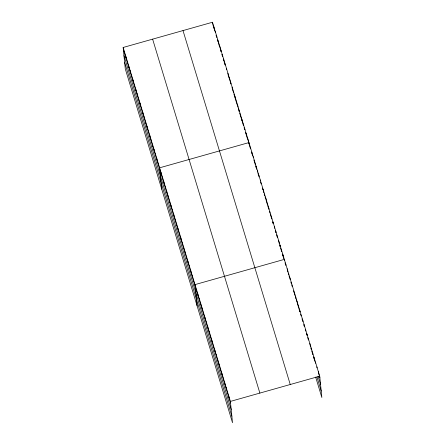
<?xml version="1.0" encoding="UTF-8"?>
<svg xmlns="http://www.w3.org/2000/svg" width="445" height="445" viewBox="0 0 445 445"><rect width="100%" height="100%" fill="white"/><g stroke="black" fill="none" stroke-linecap="round" stroke-linejoin="round"><path stroke-width="0.67" d="M123.143 47.476L230.388 401.407L232.518 422.75L125.273 68.819L123.143 47.476L212.482 22.25L319.727 376.181L321.857 397.524L315.661 377.082M230.388 401.407L319.727 376.181M212.849 24.553L214.051 28.525L213.884 26.878M214.251 29.181L214.852 31.167M216.053 35.133L216.654 37.119M217.455 39.761L218.056 41.747M218.256 42.408L219.457 46.375M221.86 54.307L222.461 56.293L222.3 54.646M223.262 58.935L223.868 60.92L223.702 59.274M224.069 61.582L225.07 64.887M228.074 74.804L229.075 78.109M232.479 89.35L233.08 91.336M233.881 93.978L234.882 97.288M235.082 97.945L236.289 101.916M236.49 102.573L237.09 104.558M238.292 108.524L239.293 111.834L239.126 110.188M239.694 113.152L240.695 116.462L240.528 114.816M240.895 117.124L242.097 121.09L241.935 119.444M242.297 121.752L243.298 125.056M244.099 127.698L244.7 129.684M245.501 132.326L246.102 134.312M246.302 134.974L247.503 138.94M249.461 145.398L250.524 148.903L250.363 147.256M251.586 152.407L251.942 153.575L251.775 151.929M252.115 154.159L252.649 155.911M253.889 160L254.596 162.336M254.774 162.92L255.302 164.667M255.658 165.835L256.721 169.339M257.955 173.428L258.489 175.18M260.609 182.189L261.143 183.941M262.378 188.029L262.912 189.781M263.796 192.702L263.101 189.303M264.152 193.87L264.68 195.622L264.569 194.526M265.036 196.79L265.565 198.542M266.271 200.879L267.334 204.383M267.69 205.546L268.752 209.05M269.459 211.386L269.987 213.138M270.343 214.306L271.406 217.811M272.646 221.899L273.174 223.651L273.007 222.005M275.299 230.66L275.828 232.412M276.534 234.749L277.246 237.085M279.365 244.094L278.67 240.695M279.721 245.262L280.25 247.008L280.089 245.367M280.606 248.177L281.668 251.681L281.501 250.04M282.375 254.017L283.081 256.353L282.92 254.712M283.259 256.937L283.793 258.69M285.028 262.778L285.74 265.114M287.859 272.123L287.164 268.724M289.1 276.212L289.628 277.964M290.869 282.052L291.403 283.804M291.753 284.972L292.287 286.725M293.522 290.808L294.056 292.56M294.94 295.48L294.245 292.087M295.291 296.648L295.825 298.4L295.658 296.759M296.175 299.568L296.709 301.321M297.416 303.657L298.478 307.161M298.834 308.329L299.891 311.834M300.603 314.17L301.132 315.922M302.016 318.843L302.55 320.595M303.785 324.683L304.319 326.435L304.152 324.789M306.438 333.439L306.972 335.191M307.679 337.527L308.385 339.863M310.51 346.872L309.815 343.479M310.866 348.04L311.394 349.792L311.233 348.146M311.75 350.96L312.813 354.465L312.646 352.818M313.519 356.801L314.226 359.137L314.064 357.491M314.404 359.721L314.932 361.474M319.004 374.901L318.309 371.508M319.36 376.07L319.888 377.822M318.058 376.147L320.539 384.324M316.962 377.004L321.207 391.022M183.001 30.577L290.246 384.502M152.624 39.154L259.869 393.085M123.31 49.122L230.549 403.053M123.96 55.625L231.2 409.55M124.628 62.322L231.867 416.247M316.896 366.836L317.001 367.932M315.477 362.163L315.588 363.259M308.402 338.806L308.507 339.902M306.983 334.134L307.095 335.23M305.57 329.461L305.732 331.102M302.739 320.116L302.9 321.763M299.908 310.771L300.013 311.867M298.489 306.099L298.601 307.195M297.076 301.432L297.238 303.073M291.414 282.742L291.525 283.838M289.995 278.069L290.162 279.716M288.582 273.397L288.744 275.043M285.751 264.052L285.862 265.153M284.444 260.481L284.333 259.385L194.999 284.611L197.129 305.954M277.257 236.022L277.368 237.118M275.839 231.35L275.95 232.446M274.426 226.677L274.587 228.324M271.595 217.338L271.756 218.979M268.763 207.993L268.875 209.089M267.35 203.321L267.456 204.416M265.932 198.648L266.099 200.294M260.269 179.964L260.381 181.059M258.857 175.291L259.018 176.932M257.438 170.619L257.605 172.26M256.075 166.491L256.187 167.587M254.607 161.274L254.718 162.369M253.194 156.601L253.3 157.697M247.542 137.956L249.111 144.23L248.944 142.584L159.605 167.815L161.735 189.158M246.141 133.328L246.252 134.423M244.739 128.7L244.845 129.795M243.337 124.072L243.443 125.167M237.725 105.56L237.891 107.206M234.921 96.304L235.032 97.399M233.519 91.676L233.625 92.771M232.118 87.048L232.279 88.689M230.716 82.42L230.877 84.061L229.309 77.792M227.907 73.164L228.018 74.259M226.505 68.536L226.616 69.631M225.103 63.902L225.215 65.003M220.898 50.018L221.059 51.664L219.496 45.39M218.095 40.762L218.2 41.858M216.687 36.134L216.798 37.23M215.285 31.506L215.397 32.602M212.482 22.25L212.649 23.897M228.969 396.734L229.136 398.381M227.556 392.062L227.718 393.708M226.143 387.395L226.305 389.036M224.725 382.722L224.892 384.363M223.312 378.05L223.473 379.691M221.894 373.377L222.061 375.018M220.481 368.705L220.642 370.351M219.062 364.032L219.229 365.679M217.649 359.36L217.811 361.006M216.231 354.687L216.398 356.334M214.818 350.015L214.98 351.661M213.4 345.348L213.567 346.989M211.987 340.675L212.148 342.316M210.568 336.003L210.735 337.644M209.156 331.33L209.317 332.971M207.737 326.658L207.904 328.304M206.324 321.985L206.486 323.632M204.906 317.313L205.073 318.959M203.493 312.64L203.654 314.287M202.075 307.968L202.241 309.614M200.662 303.301L200.823 304.942M199.243 298.628L199.41 300.269M197.83 293.956L197.992 295.597M196.412 289.283L196.579 290.924M193.581 279.938L193.747 281.585M192.168 275.266L192.329 276.912M190.749 270.593L190.916 272.24M189.336 265.926L189.498 267.567M187.918 261.254L188.085 262.895M186.505 256.581L186.666 258.222M185.087 251.909L185.254 253.55M183.674 247.236L183.835 248.883M182.255 242.564L182.422 244.21M180.842 237.891L181.004 239.538M179.424 233.219L179.591 234.865M178.011 228.546L178.172 230.193M176.593 223.88L176.76 225.52M175.18 219.207L175.341 220.848M173.761 214.535L173.928 216.175M172.349 209.862L172.51 211.503M170.93 205.19L171.097 206.836M169.517 200.517L169.679 202.163M168.099 195.845L168.266 197.491M166.686 191.172L166.847 192.819M165.267 186.499L165.434 188.146M163.855 181.833L164.016 183.474M162.436 177.16L162.603 178.801M161.023 172.488L161.185 174.129M158.203 163.187L158.37 164.828M156.801 158.559L156.968 160.2M155.4 153.931L155.566 155.572M153.998 149.303L154.159 150.944M152.596 144.675L152.757 146.316M151.194 140.047L151.356 141.688M149.793 135.419L149.954 137.06M148.385 130.786L148.552 132.432M146.984 126.158L147.15 127.804M145.582 121.529L145.749 123.176M144.18 116.901L144.347 118.548M142.778 112.274L142.945 113.92M141.376 107.646L141.538 109.292M139.975 103.017L140.136 104.664M138.573 98.389L138.734 100.036M137.171 93.761L137.333 95.408M135.764 89.134L135.931 90.78M134.362 84.505L134.529 86.146M132.96 79.877L133.127 81.518M131.559 75.249L131.726 76.89M130.157 70.621L130.318 72.262M128.755 65.993L128.917 67.634M127.353 61.365L127.515 63.006M125.952 56.738L126.113 58.378M124.544 52.11L124.711 53.75"/></g></svg>
